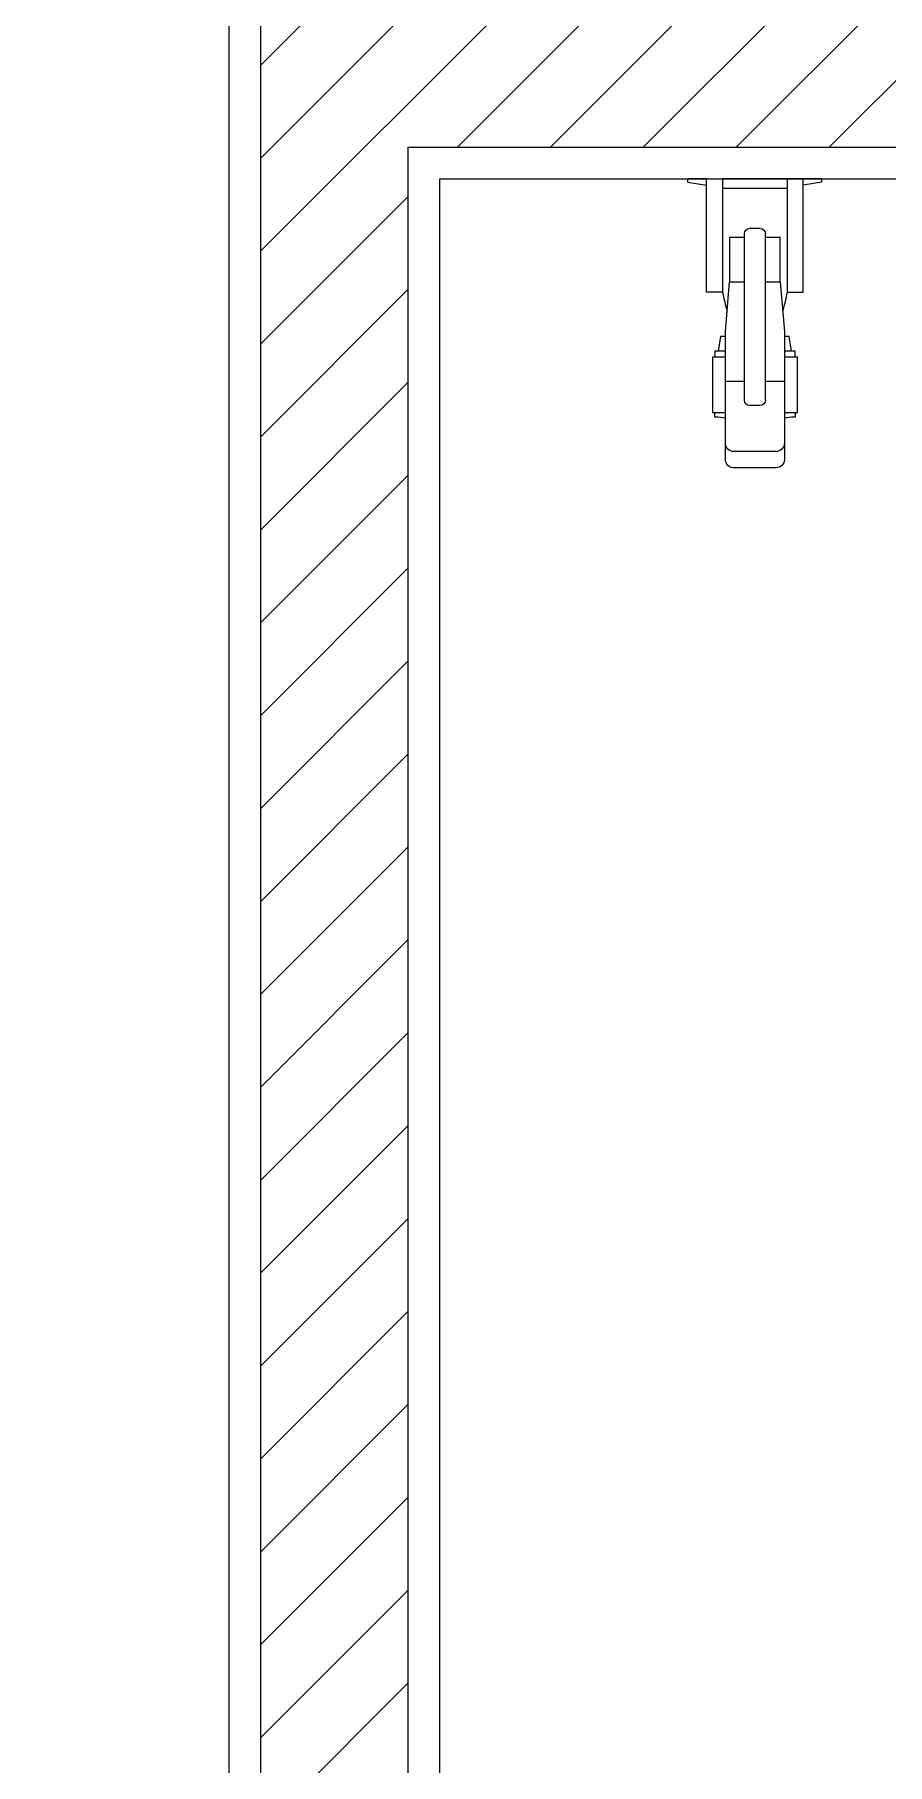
# Model space of a CAD drawing. Header units: inches. Extents: x 1721084 to 1854744, y 225101 to 488646.
# Drawn here: x 1742708 to 1743113, y 365756 to 366579 of the extents above; entities that cross this region are included whole.
import ezdxf
from ezdxf.xclip import XClip

# ---------------------------------------------------------------- set-up
doc = ezdxf.new("R2010")
doc.units = ezdxf.units.IN
doc.header["$MEASUREMENT"] = 0
doc.header["$XCLIPFRAME"] = 0
for name, color, linetype in [('X-PL-GF$0$X-PL-GF$0$A-XREF', 250, 'Continuous'), ('X-PL-GF$0$X-WC-GF$0$A-FLOR-PATT', 250, 'Continuous'), ('X-PL-GF$0$X-WC-GF$0$A-FLOR-WALL', 7, 'Continuous'), ('X-PL-GF$0$X-WC-GF$0$A-FLOR-WALL-FNSH', 16, 'Continuous'), ('X-PL-GF$0$X-WC-GF$0$A-FURN-EQPM-LOOSE', 49, 'Continuous')]:
    doc.layers.add(name, color=color, linetype=linetype)

# ---------------------------------------------------------------- blocks, each defined once
blk = doc.blocks.new('X-PL-GF$0$X-WC-GF$0$A$C24E1479B')
for p, q in [((26.90005874793587, 32.13657324521046), (26.90005874793587, 111.3050645803978)), ((29.40005874793587, 113.8050645803978), (34.40005874793587, 113.8050645803978)), ((31.90005874793587, 113.8050645803978), (31.90005874793587, 113.8050645803978)), ((36.90005874793587, 32.13657324521046), (36.90005874793587, 111.3050645803978)), ((17.90005874793587, 41.00001060727118), (26.90005874793587, 41.00001060727118)), ((36.90005874793587, 41.00001060727118), (45.90005874793586, 41.00001060727118)), ((29.40005874793587, 29.63657324521046), (34.40005874793587, 29.63657324521046)), ((21.90005874793587, 7.730815369057432), (41.90005874793587, 7.730815369057432))]:
    blk.add_line(p, q)
for points in [[(5.87479362366e-05, 135.8249653933126), (5.87479362366e-05, 137.5340600504933)], [(5.87479362366e-05, 137.5340600504933), (8.900058747935873, 137.5340600504933)], [(5.87479362366e-05, 135.8249653933126), (8.900058747935873, 134.398998542485)], [(16.56853309706366, 137.5340600504933), (47.23158439880807, 137.5340600504933)], [(16.56853309706366, 132.9249653933129), (47.23158439880807, 132.9249653933129)], [(18.90005874793587, 132.9249653933129), (19.40005874793587, 132.9249653933129)], [(54.90005874793586, 137.5340600504933), (63.80005874793549, 137.5340600504933)], [(63.80005874793549, 135.8249653933126), (54.90005874793586, 134.398998542485)], [(63.80005874793549, 135.8249653933126), (63.80005874793549, 137.5340600504933)], [(19.90005874793587, 88.53406005049325), (19.90005874793587, 109.5340600504933), (26.95348765226027, 109.5340600504933)], [(36.84662984361239, 109.5340600504933), (43.90005874793586, 109.5340600504933), (43.90005874793586, 88.53406005049325)], [(14.45561430349062, 55.47373767278623), (15.56672541460193, 62.43949070502821), (17.90005874793587, 62.43949070502821)], [(45.90005874793586, 62.43949070502821), (48.2333920812689, 62.43949070502821), (49.34450319237932, 55.47373767278623)], [(17.90005874793587, 26.24952190619842), (11.67783652571324, 26.24952190619842), (11.67783652571324, 52.67566955689108), (17.90005874793587, 52.67566955689108)], [(12.78894763682456, 52.67566955689108), (12.78894763682456, 55.47373767278623), (17.90005874793587, 55.47373767278623)], [(45.90005874793586, 55.47373767278623), (51.01116985904719, 55.47373767278623), (51.01116985904719, 52.67566955689108)], [(45.90005874793586, 52.67566955689108), (52.1222809701576, 52.67566955689108), (52.1222809701576, 26.24952190619842), (45.90005874793586, 26.24952190619842)], [(12.78894763682456, 26.24952190619842), (12.78894763682456, 24.1755044086749), (14.45561430349062, 24.1755044086749)], [(49.34450319237932, 24.1755044086749), (51.01116985904719, 24.1755044086749), (51.01116985904719, 26.24952190619842)], [(14.45561430349062, 24.1755044086749), (17.90005874793587, 23.59627666383858)], [(45.90005874793586, 23.59627666383858), (49.34450319237932, 24.1755044086749)]]:
    blk.add_lwpolyline(points)
for points in [[(16.56853309706366, 137.5340600504933), (16.56853309706366, 83.53406005049327), (8.900058747935873, 83.53406005049327), (8.900058747935873, 137.5340600504933)], [(47.23158439880807, 137.5340600504933), (47.23158439880807, 83.53406005049327), (54.90005874793586, 83.53406005049327), (54.90005874793586, 137.5340600504933)]]:
    blk.add_lwpolyline(points, close=True)
for points in [[(16.56853309706366, 83.53406005049327, 0.0197048634230333), (18.70834853610555, 74.46343336326116, 0.7991790663245057)], [(26.90005874793587, 88.53406005049325), (19.90005874793587, 88.53406005049325), (17.90005874793587, 64.91988514865807), (17.90005874793587, 44.00001060727118), (17.90005874793587, 11.00001060727118), (17.90005874793587, 4.000010607271179, 0.4142135623730951), (21.90005874793587, 1.06072711787e-05), (41.90005874793587, 1.06072711787e-05, 0.4142135623730951), (45.90005874793586, 4.000010607271179), (45.90005874793586, 11.00001060727118), (45.90005874793586, 44.00001060727118), (45.90005874793586, 64.91988514865807), (43.90005874793586, 88.53406005049325), (36.90005874793587, 88.53406005049325)], [(47.23158439880807, 83.53406005049327, -0.0197048634230333), (45.09176895976618, 74.46343336326116, -0.7991790663245057)]]:
    blk.add_lwpolyline(points, format="xyb")
for centre, radius, start, end in [((29.40005874793587, 111.3050645803978), 2.5, 90, 180), ((34.40005874793679, 111.3050645803978), 2.5, 0, 90), ((29.40005874793587, 32.13657324521046), 2.5, 180, 270), ((34.40005874793587, 32.13657324521046), 2.5, 270, 0), ((21.90005874793587, 11.73081536905738), 3.999999999999948, 180, 270), ((41.90005874793587, 11.73081536905738), 3.999999999999948, 270, 0)]:
    blk.add_arc(centre, radius, start, end)
blk = doc.blocks.new('X-PL-GF$0$X-WC-GF')
at = {"layer": 'X-PL-GF$0$X-WC-GF$0$A-FLOR-PATT'}
h = blk.add_hatch(dxfattribs=at)
h.set_pattern_fill('ANSI31', color=250, scale=250)
h.set_pattern_definition([(45, (0, 0), (-22.09708691207961, 22.09708691207961), [])])
h.paths.add_polyline_path([(14625.00000000015, 2485.000000000011), (14625.00000000015, 2415.000000000026), (15415.0000000002, 2415.000000000026), (15415.0000000002, 1184.965802980234), (14815.00000000021, 1184.965802980234), (14815.00000000028, -714.9999999999022), (14885.00000000021, -714.9999999998978), (14885.00000000021, 1114.965802980234), (15485.00000000021, 1114.965802980234), (15485.00000000021, 2415.000000000011), (15675.00000000016, 2415.000000000011), (15675.00000000016, 2485.000000000011)])
h.paths.add_polyline_path([(14815, -714.9999999998681), (14515.00000001074, -714.9999999998689), (14515.00000001074, -984.9999999998956), (14815, -984.9999999998947)])
h.paths.add_polyline_path([(15485.00000000006, -814.9999999998676), (15485.00000000006, -984.9999999998944), (15784.99999998932, -984.9999999998956), (15784.99999998932, -814.9999999998684)])
h.paths.add_polyline_path([(20085.00000000016, 374.6332916433321), (19915.00000000014, 374.6332916433321), (19915.00000000016, 1.814442e-10, -0.4142135623731133), (19100.00000000016, -814.9999999998684), (16714.99999998932, -814.9999999998676), (16714.99999998931, -984.9999999998676), (19100.00000000016, -984.999999999868, 0.4142135623730951), (20085.00000000016, 1.318767e-10)])
h.paths.add_polyline_path([(20515.00000000014, 685.0000000000258), (20684.99999918885, 685.0000000000258), (20684.99999918886, 2384.999999989195), (20585.00000000014, 2384.999999989195), (20515.00000000014, 2384.999999989197)])
h.paths.add_polyline_path([(20685.00000000014, 3915.000000000026), (20515.00000000015, 3915.000000000026), (20515.00000000014, 3315.00000000002), (20685.00000000013, 3315.00000000002)])
h.paths.add_polyline_path([(17715.00000178718, 2015.000000000025), (17715.00000178719, 615.0000000000252), (19915.00000000013, 615.0000000000252), (19915.00000000013, 685.0000000000252), (17785.00000178718, 685.0000000000258), (17785.00000178716, 2085.000000000025), (16785.00000000013, 2085.000000000025), (16785.00000000016, 2885.000000000011), (16715.00000000016, 2885.000000000011), (16715.00000000016, 2485.000000000011), (16615.00000000016, 2485.000000000011), (16615.00000000016, 2415.000000000011), (16715.00000000015, 2415.000000000011), (16715.0000000001, 615.0000000000227), (16785.00000000016, 615.0000000000133), (16785.00000000015, 2015.000000000025)])
at = {"layer": 'X-PL-GF$0$X-WC-GF$0$A-FLOR-WALL'}
blk.add_line((16785.00000000015, 2015.000000000025), (17715.00000178718, 2015.000000000025), dxfattribs=at)
blk.add_lwpolyline([(16785.00000000015, 2015.000000000025), (16785.00000000016, 615.000000000013), (16715.0000000001, 615.0000000000233), (16715.00000000015, 2415.000000000011), (16615.00000000016, 2415.000000000011), (16615.00000000016, 2485.000000000011)], dxfattribs=at)
at = {"layer": 'X-PL-GF$0$X-WC-GF$0$A-FLOR-WALL-FNSH', "ltscale": 200}
blk.add_line((16800.00000000015, 2000.000000000026), (17700.00000178718, 2000.000000000026), dxfattribs=at)
blk.add_lwpolyline([(16800.00000000015, 2000.000000000026), (16800.00000000015, 600.0000000000109), (16700.0000000001, 600.0000000000254), (16700.00000000015, 2400.000000000011), (16600.00000000016, 2400.000000000011), (16600.00000000016, 2500.000000000011), (16700.00000000016, 2500.000000000011), (16700.00000000016, 2900.000000000011), (16800.00000000016, 2900.000000000011), (16800.00000000013, 2100.000000000026), (17800.00000178717, 2100.000000000026), (17800.00000178718, 700.0000000000254)], dxfattribs=at)
at = {"layer": 'X-PL-GF$0$X-WC-GF$0$A-FURN-EQPM-LOOSE', "xscale": -1}
blk.add_blockref('X-PL-GF$0$X-WC-GF$0$A$C24E1479B', (16981.90006186857, 1862.465939949532), dxfattribs=at)
blk = doc.blocks.new('X-PL-GF')
at = {"layer": 'X-PL-GF$0$X-PL-GF$0$A-XREF'}
blk.add_blockref('X-PL-GF$0$X-WC-GF', (0, 0), dxfattribs=at)

msp = doc.modelspace()

# ---------------------------------------------------------------- block references
ref = msp.add_blockref('X-PL-GF', (1726100.38168202, 364510.5894645699))
XClip(ref).set_block_clipping_path([(-4378.678544013994, -12850.407672127025), (34696.321455986006, 17749.592327873004)])

doc.saveas('drawing.dxf')
